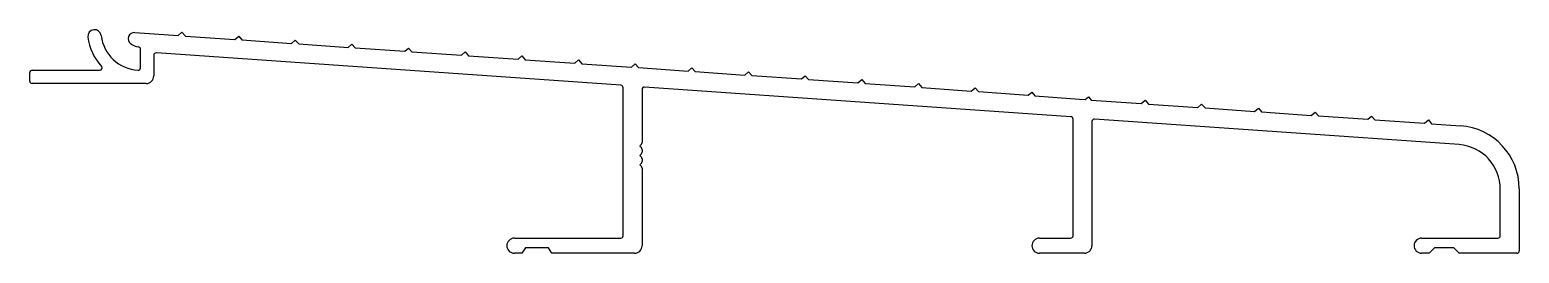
# Model space of a CAD drawing. Extents: x -79 to 78, y 10 to 34.
import ezdxf

# ---------------------------------------------------------------- set-up
doc = ezdxf.new("R2010")
doc.units = 0
doc.layers.add('1', color=7, linetype='CONTINUOUS')

msp = doc.modelspace()

# ---------------------------------------------------------------- linework, layer by layer
at = {"layer": '1', "linetype": 'CONTINUOUS'}
for p, q in [((-67.96, 33.26), (-63.39, 32.94)), ((-63.39, 32.94), (-62.99, 33.3)), ((-62.99, 33.3), (-62.63, 32.89)), ((-67.37, 29.52), (-67.37, 31.5)), ((-62.63, 32.89), (-57.41, 32.53)), ((-57.41, 32.53), (-57, 32.88)), ((-57, 32.88), (-56.65, 32.47)), ((-56.65, 32.47), (-51.42, 32.11)), ((-51.42, 32.11), (-51.02, 32.46)), ((-51.02, 32.46), (-50.66, 32.05)), ((-50.66, 32.05), (-45.44, 31.69)), ((-45.44, 31.69), (-45.03, 32.04)), ((-45.03, 32.04), (-44.68, 31.64)), ((-44.68, 31.64), (-39.45, 31.27)), ((-39.45, 31.27), (-39.05, 31.62)), ((-39.05, 31.62), (-38.69, 31.22)), ((-65.97, 30.85), (-65.97, 28.66)), ((-16.61, 27.67), (-65.7, 31.1)), ((-38.69, 31.22), (-33.47, 30.85)), ((-33.47, 30.85), (-33.06, 31.2)), ((-33.06, 31.2), (-32.71, 30.8)), ((-32.71, 30.8), (-27.48, 30.43)), ((-27.48, 30.43), (-27.07, 30.79)), ((-27.07, 30.79), (-26.72, 30.38)), ((-26.72, 30.38), (-21.49, 30.01)), ((-21.49, 30.01), (-21.09, 30.37)), ((-21.09, 30.37), (-20.74, 29.96)), ((-20.74, 29.96), (-15.51, 29.6)), ((-15.51, 29.6), (-15.1, 29.95)), ((-15.1, 29.95), (-14.75, 29.54)), ((-79.07, 28.11), (-79.07, 29.01)), ((-78.82, 29.26), (-71.68, 29.26)), ((-14.75, 29.54), (-9.52, 29.18)), ((-9.52, 29.18), (-9.12, 29.53)), ((-9.12, 29.53), (-8.77, 29.12)), ((-8.77, 29.12), (-3.54, 28.76)), ((-3.54, 28.76), (-3.13, 29.11)), ((-3.13, 29.11), (-2.78, 28.71)), ((-2.78, 28.71), (2.45, 28.34)), ((2.45, 28.34), (2.85, 28.69)), ((2.85, 28.69), (3.21, 28.29)), ((-66.77, 27.86), (-78.82, 27.86)), ((-16.38, 11.74), (-16.38, 27.42)), ((-14.38, 27.24), (-14.38, 21.6)), ((30.91, 24.34), (-14.11, 27.49)), ((3.21, 28.29), (8.43, 27.92)), ((8.43, 27.92), (8.84, 28.27)), ((8.84, 28.27), (9.19, 27.87)), ((9.19, 27.87), (14.42, 27.5)), ((14.42, 27.5), (14.82, 27.86)), ((14.82, 27.86), (15.18, 27.45)), ((15.18, 27.45), (20.4, 27.06)), ((20.4, 27.06), (20.81, 27.41)), ((20.81, 27.41), (21.16, 27)), ((21.16, 27), (26.42, 26.61)), ((26.42, 26.61), (26.79, 26.93)), ((26.79, 26.93), (27.11, 26.55)), ((27.11, 26.55), (31.82, 26.2)), ((31.82, 26.2), (32.43, 26.16)), ((32.43, 26.16), (32.77, 26.46)), ((32.77, 26.46), (33.07, 26.11)), ((33.07, 26.11), (38.35, 25.74)), ((38.35, 25.74), (38.76, 26.1)), ((38.76, 26.1), (39.11, 25.69)), ((39.11, 25.69), (44.34, 25.33)), ((44.34, 25.33), (44.74, 25.68)), ((44.74, 25.68), (45.1, 25.27)), ((45.1, 25.27), (50.32, 24.91)), ((50.32, 24.91), (50.73, 25.26)), ((50.73, 25.26), (51.08, 24.85)), ((31.15, 11.74), (31.15, 24.09)), ((33.15, 23.84), (33.15, 10.69)), ((71.94, 21.39), (33.41, 24.08)), ((51.08, 24.85), (56.31, 24.49)), ((56.31, 24.49), (56.72, 24.84)), ((56.72, 24.84), (57.07, 24.44)), ((57.07, 24.44), (62.29, 24.07)), ((62.29, 24.07), (62.7, 24.42)), ((62.7, 24.42), (63.05, 24.02)), ((63.05, 24.02), (68.28, 23.65)), ((68.28, 23.65), (68.69, 24)), ((68.69, 24), (69.04, 23.6)), ((69.04, 23.6), (72.08, 23.39)), ((-14.45, 21.43), (-14.62, 21.25)), ((-14.62, 21.24), (-14.45, 21.07)), ((-14.38, 20.89), (-14.38, 20.6)), ((-14.45, 20.43), (-14.62, 20.25)), ((-14.62, 20.24), (-14.45, 20.07)), ((-14.45, 19.43), (-14.62, 19.25)), ((-14.62, 19.24), (-14.45, 19.07)), ((-14.38, 19.89), (-14.38, 19.6)), ((-14.38, 18.89), (-14.38, 10.69)), ((76.29, 11.74), (76.29, 16.64)), ((78.29, 16.72), (78.29, 10.14)), ((-27.87, 11.49), (-16.63, 11.49)), ((27.61, 11.49), (30.9, 11.49)), ((67.98, 11.49), (76.04, 11.49)), ((-27.08, 9.89), (-27.87, 9.89)), ((-26.7, 10.47), (-27.08, 9.89)), ((-24.28, 10.47), (-26.7, 10.47)), ((-23.9, 9.89), (-24.28, 10.47)), ((-15.18, 9.89), (-23.9, 9.89)), ((32.35, 9.89), (27.61, 9.89)), ((68.77, 9.89), (67.98, 9.89)), ((69.35, 10.47), (68.77, 9.89)), ((71.37, 10.47), (69.35, 10.47)), ((71.95, 9.89), (71.37, 10.47)), ((78.04, 9.89), (71.95, 9.89))]:
    msp.add_line(p, q, dxfattribs=at)
for centre, radius, start, end in [((-72.23, 32.86), 0.7, 7.0829, 187.0829), ((-68.01, 32.6), 0.663, 86, 233.4406), ((-67.37, 33.46), 5.6, 187.0829, 222.4707), ((-67.37, 33.46), 4.2, 187.0829, 266.3713), ((-67.37, 33.46), 1.73, 233.4406, 262.7463), ((-67.62, 31.5), 0.25, 0, 82.7463), ((-65.72, 30.85), 0.25, 86, 180), ((-78.82, 29.01), 0.25, 90, 180), ((-71.68, 29.51), 0.25, 270, 42.4707), ((-67.62, 29.52), 0.25, 266.3713, 360), ((-66.77, 28.66), 0.8, 270, 360), ((-78.82, 28.11), 0.25, 180, 270), ((-16.63, 27.42), 0.25, 0, 86), ((-14.13, 27.24), 0.25, 86, 180), ((30.9, 24.09), 0.25, 0, 86), ((33.4, 23.84), 0.25, 86, 180), ((71.61, 16.72), 6.68, 0, 86), ((-14.61, 21.25), 0.008, 135, 225), ((-14.63, 21.6), 0.25, 315, 360), ((-14.63, 20.89), 0.25, 0, 45), ((-14.63, 20.6), 0.25, 315, 360), ((71.61, 16.72), 4.68, 359.012, 86), ((-14.61, 20.25), 0.008, 135, 225), ((-14.61, 19.25), 0.008, 135, 225), ((-14.63, 19.89), 0.25, 0, 45), ((-14.63, 19.6), 0.25, 315, 360), ((-14.63, 18.89), 0.25, 0, 45), ((-27.87, 10.69), 0.8, 90, 270), ((-16.63, 11.74), 0.25, 270, 360), ((27.61, 10.69), 0.8, 90, 270), ((30.9, 11.74), 0.25, 270, 360), ((67.98, 10.69), 0.8, 90, 270), ((76.04, 11.74), 0.25, 270, 360), ((-15.18, 10.69), 0.8, 270, 360), ((32.35, 10.69), 0.8, 270, 360), ((78.04, 10.14), 0.25, 270, 360)]:
    msp.add_arc(centre, radius, start, end, dxfattribs=at)

doc.saveas('drawing.dxf')
